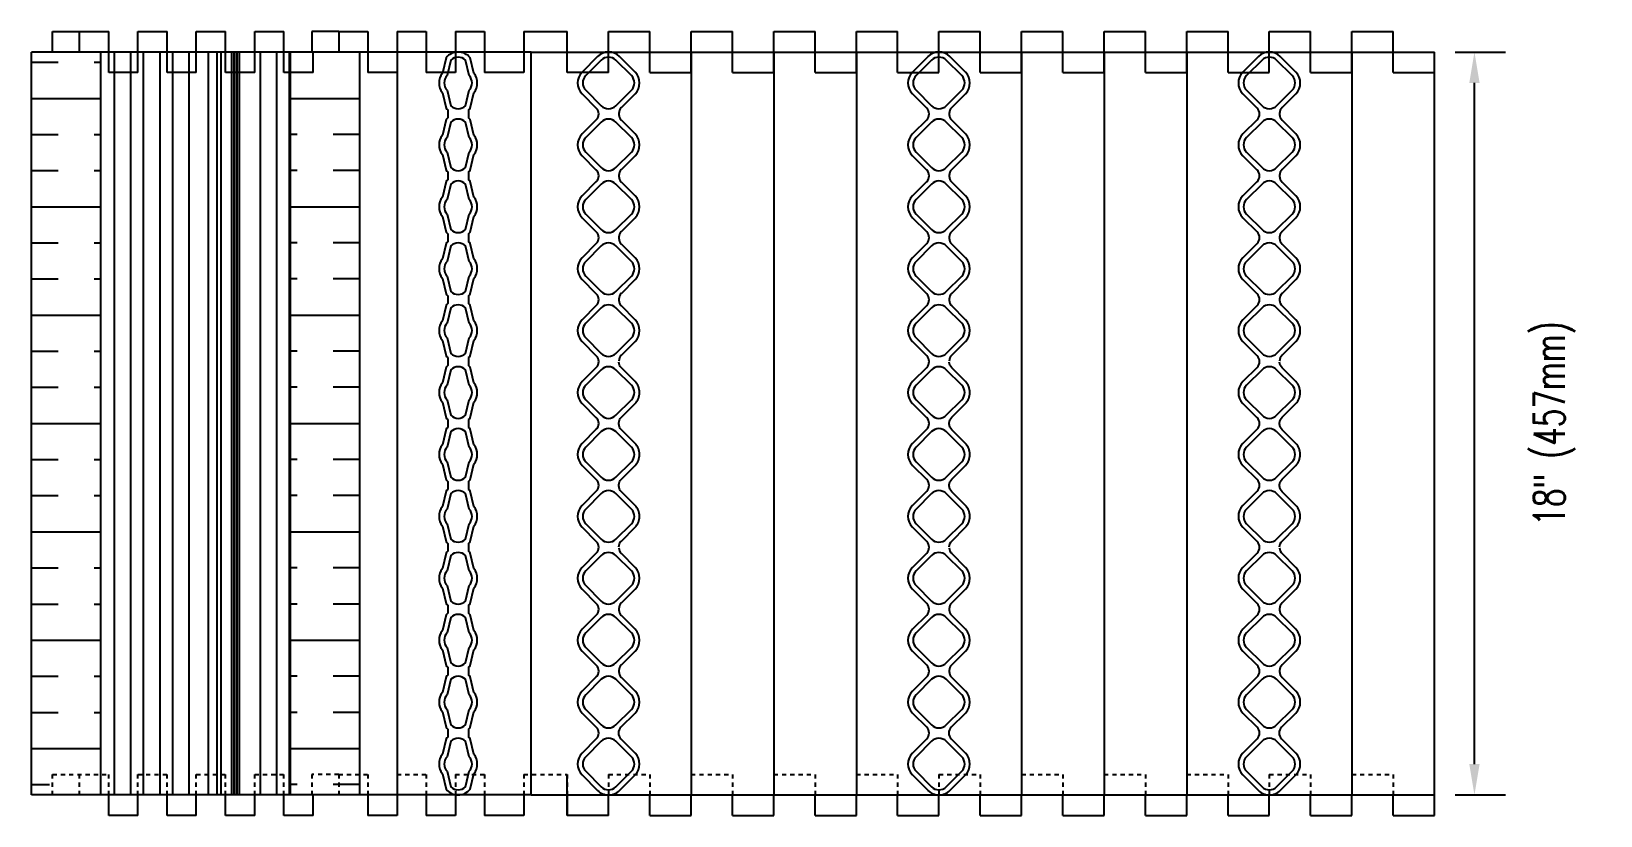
# Model space of a CAD drawing. Header units: inches. Extents: x 176.2 to 218.2, y 151.6 to 198.2.
# Drawn here: x 179.7 to 217.7, y 179.24 to 198.24 of the extents above; entities that cross this region are included whole.
import ezdxf

# ---------------------------------------------------------------- set-up
doc = ezdxf.new("R2010")
doc.units = ezdxf.units.IN
doc.header["$MEASUREMENT"] = 0
doc.linetypes.add('DASHED2', pattern=[0.375, 0.25, -0.125])
for name, color, linetype in [('HATCH', 12, 'Continuous'), ('line25', 2, 'Continuous'), ('LINE50', 5, 'Continuous'), ('LINE8', 8, 'Continuous'), ('LINE9', 9, 'Continuous'), ('TEXT', 4, 'Continuous')]:
    doc.layers.add(name, color=color, linetype=linetype)
doc.styles.add('DIM', font='romans.shx', dxfattribs={"width": 0.7})
doc.dimstyles.new('ext_8', dxfattribs={"dimscale": 8, "dimtxt": 0.09375, "dimasz": 0.09375, "dimexe": 0.09375, "dimexo": 0.0625, "dimgap": 0.0625, "dimtad": 1, "dimdec": 1, "dimzin": 3, "dimdsep": 46, "dimlunit": 4, "dimtxsty": 'DIM', "dimcen": 0.09, "dimdle": 0.09375, "dimclrt": 4, "dimadec": 0, "dimazin": 0, "dimtfac": 1, "dimtdec": 1, "dimtmove": 2, "dimatfit": 3, "dimfxl": 0, "dimfrac": 2, "dimtolj": 1, "dimtzin": 0, "dimarcsym": 0})

# ---------------------------------------------------------------- blocks, each defined once
blk = doc.blocks.new('WEB_INSERT_FRONT')
for p, q in [((-0.265, 8.89), (-0.64, 8.515)), ((0.64, 8.515), (0.265, 8.89)), ((-0.64, 7.985), (-0.297, 7.641)), ((0.309, 7.653), (0.64, 7.985)), ((-0.297, 7.359), (-0.64, 7.015)), ((0.25, 7.512), (0.25, 7.488)), ((0.64, 7.015), (0.309, 7.347)), ((-0.64, 6.485), (-0.297, 6.141)), ((0.309, 6.153), (0.64, 6.485)), ((-0.297, 5.859), (-0.64, 5.515)), ((0.25, 6.012), (0.25, 5.988)), ((0.64, 5.515), (0.309, 5.847)), ((-0.64, 4.985), (-0.297, 4.641)), ((0.309, 4.653), (0.64, 4.985)), ((-0.297, 4.359), (-0.64, 4.015)), ((0.25, 4.512), (0.25, 4.488)), ((0.64, 4.015), (0.309, 4.347)), ((-0.297, 3.141), (-0.64, 3.485)), ((0.309, 3.153), (0.64, 3.485)), ((-0.297, 2.859), (-0.64, 2.515)), ((0.25, 3.012), (0.25, 2.988)), ((0.64, 2.515), (0.309, 2.847)), ((-0.64, 1.985), (-0.297, 1.641)), ((0.309, 1.653), (0.64, 1.985)), ((-0.297, 1.359), (-0.64, 1.015)), ((-0.64, 0.485), (-0.297, 0.141)), ((-0.297, -0.141), (-0.64, -0.485)), ((-0.64, -1.015), (-0.297, -1.359)), ((-0.297, -1.641), (-0.64, -1.985)), ((-0.64, -2.515), (-0.297, -2.859)), ((-0.297, -3.141), (-0.64, -3.485)), ((0.64, -3.485), (0.309, -3.153)), ((-0.64, -4.015), (-0.297, -4.359)), ((0.309, -4.347), (0.64, -4.015)), ((0.25, -4.488), (0.25, -4.512)), ((-0.297, -4.641), (-0.64, -4.985)), ((0.64, -4.985), (0.309, -4.653)), ((-0.64, -5.515), (-0.297, -5.859)), ((0.309, -5.847), (0.64, -5.515)), ((0.25, -5.988), (0.25, -6.012)), ((-0.297, -6.141), (-0.64, -6.485)), ((0.64, -6.485), (0.309, -6.153)), ((-0.64, -7.015), (-0.297, -7.359)), ((0.297, -7.359), (0.64, -7.015)), ((-0.297, -7.641), (-0.64, -7.985)), ((0.64, -7.985), (0.297, -7.641)), ((-0.64, -8.515), (-0.265, -8.89)), ((0.265, -8.89), (0.64, -8.515))]:
    blk.add_line(p, q)
for points in [[(-0.552, 8.073), (-0.177, 7.698, 0.414214), (0.177, 7.698), (0.552, 8.073, 0.414214), (0.552, 8.427), (0.177, 8.802, 0.414214), (-0.177, 8.802), (-0.552, 8.427, 0.414214)], [(-0.552, 6.573), (-0.177, 6.198, 0.414214), (0.177, 6.198), (0.552, 6.573, 0.414214), (0.552, 6.927), (0.177, 7.302, 0.414214), (-0.177, 7.302), (-0.552, 6.927, 0.414214)], [(-0.552, 5.073), (-0.177, 4.698, 0.414214), (0.177, 4.698), (0.552, 5.073, 0.414214), (0.552, 5.427), (0.177, 5.802, 0.414214), (-0.177, 5.802), (-0.552, 5.427, 0.414214)], [(-0.552, 3.573), (-0.177, 3.198, 0.414214), (0.177, 3.198), (0.552, 3.573, 0.414214), (0.552, 3.927), (0.177, 4.302, 0.414214), (-0.177, 4.302), (-0.552, 3.927, 0.414214)], [(-0.552, 3.573), (-0.177, 3.198, 0.414214), (0.177, 3.198), (0.552, 3.573, 0.414214), (0.552, 3.927), (0.177, 4.302, 0.414214), (-0.177, 4.302), (-0.552, 3.927, 0.414214)], [(-0.552, 2.073), (-0.177, 1.698, 0.414214), (0.177, 1.698), (0.552, 2.073, 0.414214), (0.552, 2.427), (0.177, 2.802, 0.414214), (-0.177, 2.802), (-0.552, 2.427, 0.414214)], [(-0.552, 0.573), (-0.177, 0.198, 0.414214), (0.177, 0.198), (0.552, 0.573, 0.414214), (0.552, 0.927), (0.177, 1.302, 0.414214), (-0.177, 1.302), (-0.552, 0.927, 0.414214)], [(-0.552, -0.927), (-0.177, -1.302, 0.414214), (0.177, -1.302), (0.552, -0.927, 0.414214), (0.552, -0.573), (0.177, -0.198, 0.414214), (-0.177, -0.198), (-0.552, -0.573, 0.414214)], [(-0.552, -2.427), (-0.177, -2.802, 0.414214), (0.177, -2.802), (0.552, -2.427, 0.414214), (0.552, -2.073), (0.177, -1.698, 0.414214), (-0.177, -1.698), (-0.552, -2.073, 0.414214)], [(-0.552, -3.927), (-0.177, -4.302, 0.414214), (0.177, -4.302), (0.552, -3.927, 0.414214), (0.552, -3.573), (0.177, -3.198, 0.414214), (-0.177, -3.198), (-0.552, -3.573, 0.414214)], [(-0.552, -5.427), (-0.177, -5.802, 0.414214), (0.177, -5.802), (0.552, -5.427, 0.414214), (0.552, -5.073), (0.177, -4.698, 0.414214), (-0.177, -4.698), (-0.552, -5.073, 0.414214)], [(-0.552, -6.927), (-0.177, -7.302, 0.414214), (0.177, -7.302), (0.552, -6.927, 0.414214), (0.552, -6.573), (0.177, -6.198, 0.414214), (-0.177, -6.198), (-0.552, -6.573, 0.414214)], [(-0.552, -8.427), (-0.177, -8.802, 0.414214), (0.177, -8.802), (0.552, -8.427, 0.414214), (0.552, -8.073), (0.177, -7.698, 0.414214), (-0.177, -7.698), (-0.552, -8.073, 0.414214)]]:
    blk.add_lwpolyline(points, format="xyb", close=True)
blk.add_lwpolyline([(0.25, -2.988, -0.198912), (0.309, -2.847), (0.64, -2.515, 0.414214), (0.64, -1.985), (0.309, -1.653, -0.198912), (0.25, -1.512), (0.25, -1.488, -0.198912), (0.309, -1.347), (0.64, -1.015, 0.414214), (0.64, -0.485), (0.309, -0.153, -0.198912), (0.25, -0.012), (0.25, 0.012, -0.198912), (0.309, 0.153), (0.64, 0.485, 0.414214), (0.64, 1.015), (0.309, 1.347, -0.198912), (0.25, 1.488)], format="xyb")
for centre, radius, start, end in [((0, 8.625), 0.375, 45, 135), ((-0.375, 8.25), 0.375, 135, 225), ((0.375, 8.25), 0.375, 315, 45), ((-0.438, 7.5), 0.2, 315, 45), ((0.45, 7.512), 0.2, 135, 180), ((0.45, 7.488), 0.2, 180, 225), ((-0.375, 6.75), 0.375, 135, 225), ((0.375, 6.75), 0.375, 315, 45), ((-0.438, 6), 0.2, 315, 45), ((0.45, 6.012), 0.2, 135, 180), ((0.45, 5.988), 0.2, 180, 225), ((-0.375, 5.25), 0.375, 135, 225), ((0.375, 5.25), 0.375, 315, 45), ((-0.438, 4.5), 0.2, 315, 45), ((0.45, 4.512), 0.2, 135, 180), ((0.45, 4.488), 0.2, 180, 225), ((-0.375, 3.75), 0.375, 135, 225), ((0.375, 3.75), 0.375, 315, 45), ((-0.438, 3), 0.2, 315, 45), ((0.45, 3.012), 0.2, 135, 180), ((0.45, 2.988), 0.2, 180, 225), ((-0.375, 2.25), 0.375, 135, 225), ((0.375, 2.25), 0.375, 315, 45), ((-0.438, 1.5), 0.2, 315, 45), ((0.45, 1.512), 0.2, 135, 180), ((-0.375, 0.75), 0.375, 135, 225), ((-0.438, 0), 0.2, 315, 45), ((-0.375, -0.75), 0.375, 135, 225), ((-0.438, -1.5), 0.2, 315, 45), ((-0.375, -2.25), 0.375, 135, 225), ((-0.438, -3), 0.2, 315, 45), ((0.45, -3.012), 0.2, 180, 225), ((-0.375, -3.75), 0.375, 135, 225), ((0.375, -3.75), 0.375, 315, 45), ((-0.438, -4.5), 0.2, 315, 45), ((0.45, -4.488), 0.2, 135, 180), ((0.45, -4.512), 0.2, 180, 225), ((-0.375, -5.25), 0.375, 135, 225), ((0.375, -5.25), 0.375, 315, 45), ((-0.438, -6), 0.2, 315, 45), ((0.45, -5.988), 0.2, 135, 180), ((0.45, -6.012), 0.2, 180, 225), ((-0.375, -6.75), 0.375, 135, 225), ((0.375, -6.75), 0.375, 315, 45), ((-0.438, -7.5), 0.2, 315, 45), ((0.438, -7.5), 0.2, 135, 225), ((-0.375, -8.25), 0.375, 135, 225), ((0.375, -8.25), 0.375, 315, 45), ((0, -8.625), 0.375, 225, 315)]:
    blk.add_arc(centre, radius, start, end)
blk = doc.blocks.new('*D21')
at = {"layer": 'Defpoints', "color": 0}
for p in [(213.678, 197.742), (214.645, 197.742), (213.678, 179.742)]:
    blk.add_point(p, dxfattribs=at)
at = {"layer": 'TEXT', "color": 0, "lineweight": -2}
for p, q in [((214.178, 197.742), (215.395, 197.742)), ((214.645, 180.492), (214.645, 196.992)), ((214.178, 179.742), (215.395, 179.742))]:
    blk.add_line(p, q, dxfattribs=at)
at = {"layer": 'TEXT', "color": 0}
for points in [[(214.52, 196.992), (214.77, 196.992), (214.645, 197.742)], [(214.52, 180.492), (214.77, 180.492), (214.645, 179.742)]]:
    blk.add_solid(points, dxfattribs=at)
at = {"layer": 'TEXT', "color": 4, "insert": (216.582, 188.742), "char_height": 0.75, "attachment_point": 5, "rotation": 90, "style": 'DIM'}
blk.add_mtext('\\A1;18" (457mm)', dxfattribs=at)

msp = doc.modelspace()

# ---------------------------------------------------------------- hatches: boundary and pattern name
at = {"layer": 'HATCH'}
h = msp.add_hatch(dxfattribs=at)
h.set_pattern_fill('INSUL', color=256, scale=7, style=0)
h.set_pattern_definition([(0, (182.9713, 188.7418), (0, 2.625), []), (0, (182.9713, 189.6168), (0, 2.625), [0.875, -0.875]), (0, (182.9713, 190.4918), (0, 2.625), [0.875, -0.875])])
h.paths.add_polyline_path([(181.38, 197.742), (179.701, 197.742), (179.701, 179.742), (180.142, 179.742), (180.142, 180.242), (181.38, 180.242)])
h = msp.add_hatch(dxfattribs=at)
h.set_pattern_fill('INSUL', color=256, scale=7, angle=180, style=0)
h.set_pattern_definition([(180, (184.3855, 188.7418), (-3e-16, -2.625), []), (180, (184.3855, 187.8668), (-3e-16, -2.625), [0.875, -0.875]), (180, (184.3855, 186.9918), (-3e-16, -2.625), [0.875, -0.875])])
h.paths.add_polyline_path([(187.656, 197.242), (186.417, 197.242), (185.976, 197.242), (185.976, 179.742), (187.656, 179.742)])

# ---------------------------------------------------------------- linework, layer by layer
for p, q in [((180.215, 198.242), (181.573, 198.242)), ((180.215, 197.742), (180.215, 198.242)), ((180.866, 197.742), (180.866, 198.242)), ((181.573, 197.242), (181.573, 198.242)), ((182.28, 198.242), (182.988, 198.242)), ((182.28, 197.242), (182.28, 198.242)), ((182.988, 197.242), (182.988, 198.242)), ((183.695, 198.242), (184.402, 198.242)), ((183.695, 197.242), (183.695, 198.242)), ((184.402, 197.242), (184.402, 198.242)), ((185.109, 198.242), (185.816, 198.242)), ((185.109, 197.242), (185.109, 198.242)), ((185.816, 197.242), (185.816, 198.242)), ((181.712, 179.742), (181.712, 197.742)), ((182.109, 179.742), (182.109, 197.742)), ((182.419, 179.742), (182.419, 197.742)), ((182.817, 179.742), (182.817, 197.742)), ((183.126, 179.742), (183.126, 197.742)), ((183.524, 179.742), (183.524, 197.742)), ((185.247, 179.742), (185.247, 197.742)), ((185.645, 179.742), (185.645, 197.742)), ((185.954, 179.742), (185.954, 197.742)), ((186.523, 197.242), (186.523, 197.742)), ((195.678, 197.742), (195.678, 179.742)), ((197.678, 197.742), (197.678, 179.742)), ((199.678, 197.742), (199.678, 179.742)), ((203.678, 197.742), (203.678, 179.742)), ((205.678, 197.742), (205.678, 179.742)), ((207.678, 197.742), (207.678, 179.742)), ((211.678, 197.742), (211.678, 179.742)), ((182.28, 197.242), (181.573, 197.242)), ((183.695, 197.242), (182.988, 197.242)), ((185.109, 197.242), (184.402, 197.242)), ((186.523, 197.242), (185.816, 197.242)), ((189.785, 196.337), (189.785, 196.146)), ((190.285, 196.337), (190.285, 196.146)), ((189.785, 194.837), (189.785, 194.646)), ((190.285, 194.837), (190.285, 194.646)), ((189.785, 193.337), (189.785, 193.146)), ((190.285, 193.337), (190.285, 193.146)), ((189.785, 191.837), (189.785, 191.646)), ((190.285, 191.837), (190.285, 191.646)), ((189.785, 190.337), (189.785, 190.146)), ((190.285, 190.337), (190.285, 190.146)), ((189.785, 188.837), (189.785, 188.646)), ((190.285, 188.837), (190.285, 188.646)), ((189.785, 187.337), (189.785, 187.146)), ((190.285, 187.337), (190.285, 187.146)), ((189.785, 185.837), (189.785, 185.646)), ((190.285, 185.837), (190.285, 185.646)), ((189.785, 184.337), (189.785, 184.146)), ((190.285, 184.337), (190.285, 184.146)), ((189.785, 182.837), (189.785, 182.646)), ((190.285, 182.837), (190.285, 182.646)), ((189.785, 181.337), (189.785, 181.146)), ((190.285, 181.337), (190.285, 181.146)), ((181.573, 179.242), (181.573, 179.742)), ((182.28, 179.242), (182.28, 179.742)), ((182.988, 179.242), (182.988, 179.742)), ((183.695, 179.242), (183.695, 179.742)), ((184.402, 179.242), (184.402, 179.742)), ((185.109, 179.242), (185.109, 179.742)), ((185.816, 179.242), (185.816, 179.742)), ((186.523, 179.242), (186.523, 179.742)), ((182.28, 179.242), (181.573, 179.242)), ((183.695, 179.242), (182.988, 179.242)), ((185.109, 179.242), (184.402, 179.242)), ((186.523, 179.242), (185.816, 179.242))]:
    msp.add_line(p, q, dxfattribs=at)
at = {"layer": 'HATCH', "linetype": 'DASHED2', "ltscale": 0.15}
for p, q in [((180.215, 179.742), (180.215, 180.242)), ((180.215, 180.242), (181.573, 180.242)), ((180.866, 179.742), (180.866, 180.242)), ((181.573, 179.742), (181.573, 180.242)), ((182.28, 180.242), (182.988, 180.242)), ((182.28, 179.742), (182.28, 180.242)), ((182.988, 179.742), (182.988, 180.242)), ((183.695, 180.242), (184.402, 180.242)), ((183.695, 179.742), (183.695, 180.242)), ((184.402, 179.742), (184.402, 180.242)), ((185.109, 180.242), (185.816, 180.242)), ((185.109, 179.742), (185.109, 180.242)), ((185.816, 179.742), (185.816, 180.242))]:
    msp.add_line(p, q, dxfattribs=at)
at = {"layer": 'HATCH'}
for points in [[(190.285, 196.337, 0.039868), (190.326, 196.381), (190.415, 196.756, 0.354683), (190.415, 197.228), (190.326, 197.603, 0.47636), (189.744, 197.603), (189.656, 197.228, 0.354683), (189.656, 196.756), (189.744, 196.381, 0.039868), (189.785, 196.337, 0.039868)], [(189.785, 196.146, 0.039868), (189.744, 196.103), (189.656, 195.728, 0.354683), (189.656, 195.256), (189.744, 194.881, 0.039868), (189.785, 194.837, 0.039868)], [(190.285, 194.837, 0.039868), (190.326, 194.881), (190.415, 195.256, 0.354683), (190.415, 195.728), (190.326, 196.103, 0.039868), (190.285, 196.146)], [(189.785, 194.646, 0.039868), (189.744, 194.603), (189.656, 194.228, 0.354683), (189.656, 193.756), (189.744, 193.381, 0.039868), (189.785, 193.337)], [(190.285, 193.337, 0.039868), (190.326, 193.381), (190.415, 193.756, 0.354683), (190.415, 194.228), (190.326, 194.603, 0.039868), (190.285, 194.646, 0.039868)], [(189.785, 193.146, 0.039868), (189.744, 193.103), (189.656, 192.728, 0.354683), (189.656, 192.256), (189.744, 191.881, 0.039868), (189.785, 191.837, 0.039868)], [(190.285, 191.837, 0.039868), (190.326, 191.881), (190.415, 192.256, 0.354683), (190.415, 192.728), (190.326, 193.103, 0.039868), (190.285, 193.146)], [(189.785, 191.646, 0.039868), (189.744, 191.603), (189.656, 191.228, 0.354683), (189.656, 190.756), (189.744, 190.381, 0.039868), (189.785, 190.337)], [(190.285, 190.337, 0.039868), (190.326, 190.381), (190.415, 190.756, 0.354683), (190.415, 191.228), (190.326, 191.603, 0.039868), (190.285, 191.646, 0.039868)], [(189.785, 190.146, 0.039868), (189.744, 190.103), (189.656, 189.728, 0.354683), (189.656, 189.256), (189.744, 188.881, 0.039868), (189.785, 188.837, 0.039868)], [(190.285, 188.837, 0.039868), (190.326, 188.881), (190.415, 189.256, 0.354683), (190.415, 189.728), (190.326, 190.103, 0.039868), (190.285, 190.146)], [(189.785, 188.646, 0.039868), (189.744, 188.603), (189.656, 188.228, 0.354683), (189.656, 187.756), (189.744, 187.381, 0.039868), (189.785, 187.337)], [(190.285, 187.337, 0.039868), (190.326, 187.381), (190.415, 187.756, 0.354683), (190.415, 188.228), (190.326, 188.603, 0.039868), (190.285, 188.646, 0.039868)], [(189.785, 187.146, 0.039868), (189.744, 187.103), (189.656, 186.728, 0.354683), (189.656, 186.256), (189.744, 185.881, 0.039868), (189.785, 185.837, 0.039868)], [(190.285, 185.837, 0.039868), (190.326, 185.881), (190.415, 186.256, 0.354683), (190.415, 186.728), (190.326, 187.103, 0.039868), (190.285, 187.146)], [(189.785, 185.646, 0.039868), (189.744, 185.603), (189.656, 185.228, 0.354683), (189.656, 184.756), (189.744, 184.381, 0.039868), (189.785, 184.337)], [(190.285, 184.337, 0.039868), (190.326, 184.381), (190.415, 184.756, 0.354683), (190.415, 185.228), (190.326, 185.603, 0.039868), (190.285, 185.646, 0.039868)], [(189.785, 184.146, 0.039868), (189.744, 184.103), (189.656, 183.728, 0.354683), (189.656, 183.256), (189.744, 182.881, 0.039868), (189.785, 182.837, 0.039868)], [(190.285, 182.837, 0.039868), (190.326, 182.881), (190.415, 183.256, 0.354683), (190.415, 183.728), (190.326, 184.103, 0.039868), (190.285, 184.146)], [(189.785, 182.646, 0.039868), (189.744, 182.603), (189.656, 182.228, 0.354683), (189.656, 181.756), (189.744, 181.381, 0.039868), (189.785, 181.337)], [(190.285, 181.337, 0.039868), (190.326, 181.381), (190.415, 181.756, 0.354683), (190.415, 182.228), (190.326, 182.603, 0.039868), (190.285, 182.646, 0.039868)], [(189.785, 181.146, 0.039868), (189.744, 181.103), (189.656, 180.728, 0.354683), (189.656, 180.256), (189.744, 179.881, 0.47636), (190.326, 179.881), (190.415, 180.256, 0.354683), (190.415, 180.728), (190.326, 181.103, 0.039868), (190.285, 181.146, 0.039868)]]:
    msp.add_lwpolyline(points, format="xyb", dxfattribs=at)
for points in [[(189.77, 196.815), (189.858, 196.44, 0.414214), (190.212, 196.44), (190.3, 196.815, 0.414214), (190.3, 197.169), (190.212, 197.544, 0.414214), (189.858, 197.544), (189.77, 197.169, 0.414214)], [(189.77, 195.315), (189.858, 194.94, 0.414214), (190.212, 194.94), (190.3, 195.315, 0.414214), (190.3, 195.669), (190.212, 196.044, 0.414214), (189.858, 196.044), (189.77, 195.669, 0.414214)], [(189.77, 193.815), (189.858, 193.44, 0.414214), (190.212, 193.44), (190.3, 193.815, 0.414214), (190.3, 194.169), (190.212, 194.544, 0.414214), (189.858, 194.544), (189.77, 194.169, 0.414214)], [(189.77, 192.315), (189.858, 191.94, 0.414214), (190.212, 191.94), (190.3, 192.315, 0.414214), (190.3, 192.669), (190.212, 193.044, 0.414214), (189.858, 193.044), (189.77, 192.669, 0.414214)], [(189.77, 192.315), (189.858, 191.94, 0.414214), (190.212, 191.94), (190.3, 192.315, 0.414214), (190.3, 192.669), (190.212, 193.044, 0.414214), (189.858, 193.044), (189.77, 192.669, 0.414214)], [(189.77, 190.815), (189.858, 190.44, 0.414214), (190.212, 190.44), (190.3, 190.815, 0.414214), (190.3, 191.169), (190.212, 191.544, 0.414214), (189.858, 191.544), (189.77, 191.169, 0.414214)], [(189.77, 189.315), (189.858, 188.94, 0.414214), (190.212, 188.94), (190.3, 189.315, 0.414214), (190.3, 189.669), (190.212, 190.044, 0.414214), (189.858, 190.044), (189.77, 189.669, 0.414214)], [(189.77, 187.815), (189.858, 187.44, 0.414214), (190.212, 187.44), (190.3, 187.815, 0.414214), (190.3, 188.169), (190.212, 188.544, 0.414214), (189.858, 188.544), (189.77, 188.169, 0.414214)], [(189.77, 186.315), (189.858, 185.94, 0.414214), (190.212, 185.94), (190.3, 186.315, 0.414214), (190.3, 186.669), (190.212, 187.044, 0.414214), (189.858, 187.044), (189.77, 186.669, 0.414214)], [(189.77, 184.815), (189.858, 184.44, 0.414214), (190.212, 184.44), (190.3, 184.815, 0.414214), (190.3, 185.169), (190.212, 185.544, 0.414214), (189.858, 185.544), (189.77, 185.169, 0.414214)], [(189.77, 183.315), (189.858, 182.94, 0.414214), (190.212, 182.94), (190.3, 183.315, 0.414214), (190.3, 183.669), (190.212, 184.044, 0.414214), (189.858, 184.044), (189.77, 183.669, 0.414214)], [(189.77, 181.815), (189.858, 181.44, 0.414214), (190.212, 181.44), (190.3, 181.815, 0.414214), (190.3, 182.169), (190.212, 182.544, 0.414214), (189.858, 182.544), (189.77, 182.169, 0.414214)], [(189.77, 180.315), (189.858, 179.94, 0.414214), (190.212, 179.94), (190.3, 180.315, 0.414214), (190.3, 180.669), (190.212, 181.044, 0.414214), (189.858, 181.044), (189.77, 180.669, 0.414214)]]:
    msp.add_lwpolyline(points, format="xyb", close=True, dxfattribs=at)
at = {"layer": 'line25'}
for p, q in [((187.142, 198.242), (186.49, 198.242)), ((186.49, 198.242), (186.49, 197.742)), ((187.142, 198.242), (187.849, 198.242)), ((187.142, 198.242), (187.142, 197.742)), ((187.849, 198.242), (187.849, 197.242)), ((188.556, 198.242), (189.263, 198.242)), ((188.556, 198.242), (188.556, 197.242)), ((189.263, 198.242), (189.263, 197.242)), ((189.97, 198.242), (190.677, 198.242)), ((189.97, 198.242), (189.97, 197.242)), ((190.677, 198.242), (190.677, 197.242)), ((191.626, 198.242), (191.626, 197.242)), ((191.807, 197.742), (179.701, 197.742)), ((188.556, 197.742), (188.556, 179.742)), ((188.556, 197.242), (187.849, 197.242)), ((189.97, 197.242), (189.263, 197.242)), ((191.626, 197.242), (190.677, 197.242)), ((191.807, 179.742), (179.701, 179.742)), ((187.849, 179.742), (187.849, 179.242)), ((188.556, 179.742), (188.556, 179.242)), ((189.263, 179.742), (189.263, 179.242)), ((189.97, 179.742), (189.97, 179.242)), ((190.677, 179.742), (190.677, 179.242)), ((191.626, 179.742), (191.626, 179.242)), ((188.556, 179.242), (187.849, 179.242)), ((189.97, 179.242), (189.263, 179.242)), ((191.626, 179.242), (190.677, 179.242))]:
    msp.add_line(p, q, dxfattribs=at)
at = {"layer": 'line25', "linetype": 'DASHED2', "ltscale": 0.15}
for p, q in [((187.142, 180.242), (186.49, 180.242)), ((186.49, 180.242), (186.49, 179.742)), ((187.142, 180.242), (187.142, 179.742)), ((187.142, 180.242), (187.849, 180.242)), ((187.849, 180.242), (187.849, 179.742)), ((188.556, 180.242), (188.556, 179.742)), ((188.556, 180.242), (189.263, 180.242)), ((189.263, 180.242), (189.263, 179.742)), ((189.97, 180.242), (189.97, 179.742)), ((189.97, 180.242), (190.677, 180.242)), ((190.677, 180.242), (190.677, 179.742)), ((191.626, 180.242), (191.626, 179.742))]:
    msp.add_line(p, q, dxfattribs=at)
at = {"layer": 'LINE50'}
for p, q in [((179.701, 179.742), (179.701, 197.742)), ((181.38, 179.742), (181.38, 197.742)), ((185.976, 179.742), (185.976, 197.742)), ((187.656, 179.742), (187.656, 197.742)), ((191.807, 179.742), (191.807, 197.742))]:
    msp.add_line(p, q, dxfattribs=at)
at = {"layer": 'LINE8'}
for p, q in [((183.988, 179.742), (183.988, 197.742)), ((184.197, 179.742), (184.197, 197.742)), ((184.297, 179.742), (184.297, 197.742)), ((184.554, 179.742), (184.554, 197.742)), ((184.609, 179.742), (184.609, 197.742)), ((184.624, 179.742), (184.624, 197.742)), ((184.683, 179.742), (184.683, 197.742)), ((184.739, 179.742), (184.739, 197.742))]:
    msp.add_line(p, q, dxfattribs=at)
at = {"layer": 'LINE9'}
for p, q in [((191.626, 198.242), (192.678, 198.242)), ((192.678, 197.742), (192.678, 198.242)), ((192.678, 197.242), (192.678, 198.242)), ((193.678, 198.242), (194.678, 198.242)), ((193.678, 197.742), (193.678, 198.242)), ((194.678, 197.742), (194.678, 198.242)), ((195.678, 197.742), (195.678, 198.242)), ((195.678, 198.242), (196.678, 198.242)), ((196.678, 197.742), (196.678, 198.242)), ((197.678, 197.742), (197.678, 198.242)), ((197.678, 198.242), (198.678, 198.242)), ((198.678, 197.742), (198.678, 198.242)), ((199.678, 197.742), (199.678, 198.242)), ((199.678, 198.242), (200.678, 198.242)), ((200.678, 197.742), (200.678, 198.242)), ((201.678, 197.742), (201.678, 198.242)), ((201.678, 198.242), (202.678, 198.242)), ((202.678, 197.742), (202.678, 198.242)), ((203.678, 197.742), (203.678, 198.242)), ((203.678, 198.242), (204.678, 198.242)), ((204.678, 197.742), (204.678, 198.242)), ((205.678, 197.742), (205.678, 198.242)), ((205.678, 198.242), (206.678, 198.242)), ((206.678, 197.742), (206.678, 198.242)), ((207.678, 197.742), (207.678, 198.242)), ((207.678, 198.242), (208.678, 198.242)), ((208.678, 197.742), (208.678, 198.242)), ((209.678, 198.242), (210.678, 198.242)), ((209.678, 197.742), (209.678, 198.242)), ((210.678, 197.742), (210.678, 198.242)), ((211.678, 198.242), (212.678, 198.242)), ((211.678, 197.742), (211.678, 198.242)), ((212.678, 197.742), (212.678, 198.242)), ((191.807, 197.742), (213.678, 197.742)), ((192.678, 197.242), (192.678, 197.742)), ((193.678, 197.242), (193.678, 197.742)), ((194.678, 197.242), (194.678, 197.742)), ((195.678, 197.242), (195.678, 197.742)), ((196.678, 197.242), (196.678, 197.742)), ((197.678, 197.242), (197.678, 197.742)), ((198.678, 197.242), (198.678, 197.742)), ((199.678, 197.242), (199.678, 197.742)), ((200.678, 197.242), (200.678, 197.742)), ((201.678, 197.242), (201.678, 197.742)), ((202.678, 197.242), (202.678, 197.742)), ((203.678, 197.242), (203.678, 197.742)), ((204.678, 197.242), (204.678, 197.742)), ((205.678, 197.242), (205.678, 197.742)), ((206.678, 197.242), (206.678, 197.742)), ((207.678, 197.242), (207.678, 197.742)), ((208.678, 197.242), (208.678, 197.742)), ((209.678, 197.242), (209.678, 197.742)), ((210.678, 197.242), (210.678, 197.742)), ((211.678, 197.242), (211.678, 197.742)), ((212.678, 197.242), (212.678, 197.742)), ((213.678, 179.742), (213.678, 197.742)), ((213.678, 197.242), (213.678, 197.742)), ((193.678, 197.242), (192.678, 197.242)), ((194.678, 197.242), (195.678, 197.242)), ((196.678, 197.242), (197.678, 197.242)), ((198.678, 197.242), (199.678, 197.242)), ((200.678, 197.242), (201.678, 197.242)), ((202.678, 197.242), (203.678, 197.242)), ((204.678, 197.242), (205.678, 197.242)), ((206.678, 197.242), (207.678, 197.242)), ((208.678, 197.242), (209.678, 197.242)), ((210.678, 197.242), (211.678, 197.242)), ((212.678, 197.242), (213.678, 197.242)), ((192.678, 179.242), (192.678, 180.242)), ((191.807, 179.742), (213.678, 179.742)), ((192.678, 179.242), (192.678, 179.742)), ((192.678, 179.742), (192.678, 179.242)), ((193.678, 179.242), (193.678, 179.742)), ((194.678, 179.242), (194.678, 179.742)), ((195.678, 179.242), (195.678, 179.742)), ((196.678, 179.242), (196.678, 179.742)), ((197.678, 179.242), (197.678, 179.742)), ((198.678, 179.242), (198.678, 179.742)), ((199.678, 179.242), (199.678, 179.742)), ((200.678, 179.242), (200.678, 179.742)), ((201.678, 179.242), (201.678, 179.742)), ((202.678, 179.242), (202.678, 179.742)), ((203.678, 179.242), (203.678, 179.742)), ((204.678, 179.242), (204.678, 179.742)), ((205.678, 179.242), (205.678, 179.742)), ((206.678, 179.242), (206.678, 179.742)), ((207.678, 179.242), (207.678, 179.742)), ((208.678, 179.242), (208.678, 179.742)), ((209.678, 179.242), (209.678, 179.742)), ((210.678, 179.242), (210.678, 179.742)), ((211.678, 179.242), (211.678, 179.742)), ((212.678, 179.242), (212.678, 179.742)), ((213.678, 179.242), (213.678, 179.742)), ((193.678, 179.242), (192.678, 179.242)), ((194.678, 179.242), (195.678, 179.242)), ((196.678, 179.242), (197.678, 179.242)), ((198.678, 179.242), (199.678, 179.242)), ((200.678, 179.242), (201.678, 179.242)), ((202.678, 179.242), (203.678, 179.242)), ((204.678, 179.242), (205.678, 179.242)), ((206.678, 179.242), (207.678, 179.242)), ((208.678, 179.242), (209.678, 179.242)), ((210.678, 179.242), (211.678, 179.242)), ((212.678, 179.242), (213.678, 179.242))]:
    msp.add_line(p, q, dxfattribs=at)
at = {"layer": 'LINE9', "linetype": 'DASHED2', "ltscale": 0.15}
for p, q in [((191.626, 180.242), (192.678, 180.242)), ((192.678, 180.242), (192.678, 179.742)), ((192.678, 180.242), (192.678, 179.742)), ((193.678, 180.242), (194.678, 180.242)), ((193.678, 180.242), (193.678, 179.742)), ((194.678, 180.242), (194.678, 179.742)), ((195.678, 180.242), (196.678, 180.242)), ((195.678, 180.242), (195.678, 179.742)), ((196.678, 180.242), (196.678, 179.742)), ((197.678, 180.242), (198.678, 180.242)), ((197.678, 180.242), (197.678, 179.742)), ((198.678, 180.242), (198.678, 179.742)), ((199.678, 180.242), (199.678, 179.742)), ((199.678, 180.242), (200.678, 180.242)), ((200.678, 180.242), (200.678, 179.742)), ((201.678, 180.242), (201.678, 179.742)), ((201.678, 180.242), (202.678, 180.242)), ((202.678, 180.242), (202.678, 179.742)), ((203.678, 180.242), (204.678, 180.242)), ((203.678, 180.242), (203.678, 179.742)), ((204.678, 180.242), (204.678, 179.742)), ((205.678, 180.242), (206.678, 180.242)), ((205.678, 180.242), (205.678, 179.742)), ((206.678, 180.242), (206.678, 179.742)), ((207.678, 180.242), (207.678, 179.742)), ((207.678, 180.242), (208.678, 180.242)), ((208.678, 180.242), (208.678, 179.742)), ((209.678, 180.242), (209.678, 179.742)), ((209.678, 180.242), (210.678, 180.242)), ((210.678, 180.242), (210.678, 179.742)), ((211.678, 180.242), (211.678, 179.742)), ((211.678, 180.242), (212.678, 180.242)), ((212.678, 180.242), (212.678, 179.742))]:
    msp.add_line(p, q, dxfattribs=at)

# ---------------------------------------------------------------- block references
at = {"layer": 'HATCH'}
for p in [(193.678, 188.742), (201.678, 188.742), (209.678, 188.742)]:
    msp.add_blockref('WEB_INSERT_FRONT', p, dxfattribs=at)

# ---------------------------------------------------------------- dimensions: what is measured, and where the dimension line sits
at = {"layer": 'TEXT'}
dim = msp.add_linear_dim(base=(214.645, 197.742), p1=(213.678, 179.742), p2=(213.678, 197.742), angle=90, text='18" (457mm)', dimstyle='ext_8', dxfattribs=at)
dim.commit()
dim.dimension.update_dxf_attribs({"geometry": '*D21', "text_midpoint": (216.582, 188.742), "dimtype": 160})

doc.saveas('drawing.dxf')
